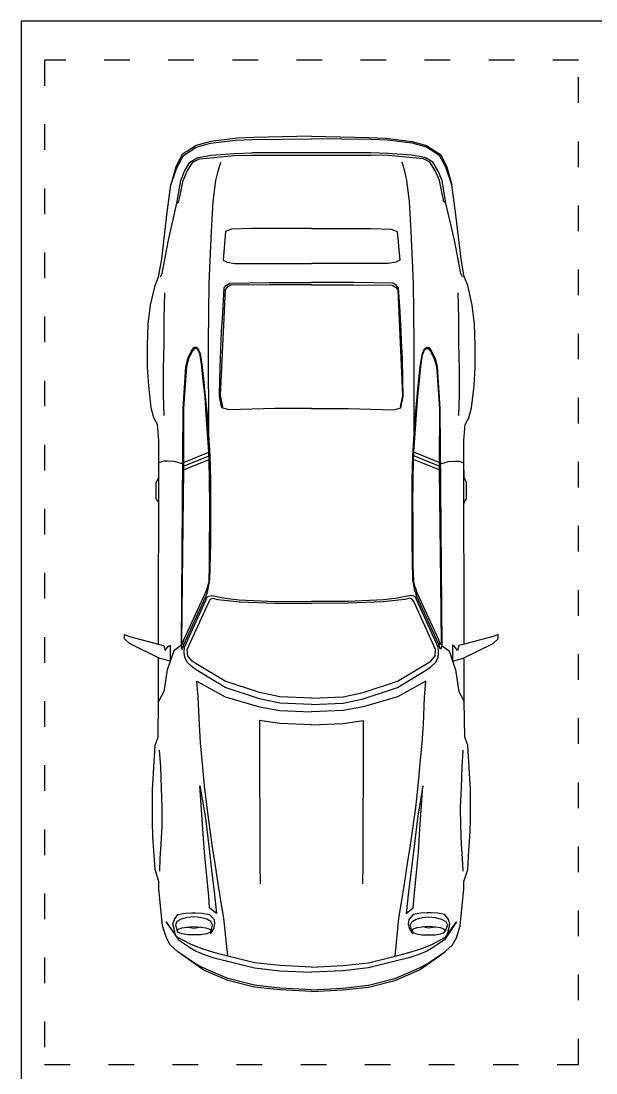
# Model space of a CAD drawing. Header units: millimetres. Extents: x 577 to 2337, y 236 to 943.
# Drawn here: x 801.662 to 804.354, y 706.754 to 711.677 of the extents above; entities that cross this region are included whole.
import ezdxf

# ---------------------------------------------------------------- set-up
doc = ezdxf.new("R2010")
doc.units = ezdxf.units.MM
doc.header["$LTSCALE"] = 0.01
doc.linetypes.add('ACAD_ISO03W100', pattern=[30, 12, -18])
doc.layers.add('06-Furn', color=4, linetype='Continuous')

# ---------------------------------------------------------------- blocks, each defined once
blk = doc.blocks.new('carrrrr')
at = {"layer": '06-Furn', "color": 234, "linetype": 'ByBlock'}
for p, q in [((871.0645, 653.9089), (871.0439, 653.9089)), ((871.0439, 653.9089), (871.0528, 653.8855)), ((871.0528, 653.8855), (871.0888, 653.75)), ((871.0852, 653.8855), (871.0645, 653.9089)), ((871.1563, 653.7431), (871.0852, 653.8855)), ((869.5028, 653.7876), (869.411, 653.767)), ((869.5918, 653.7993), (869.5028, 653.7876)), ((869.6896, 653.8022), (869.5918, 653.7993)), ((869.7932, 653.8022), (869.6896, 653.8022)), ((869.8793, 653.7965), (869.7932, 653.8022)), ((869.9828, 653.7844), (869.8793, 653.7965)), ((870.0301, 653.7727), (869.9828, 653.7844)), ((871.6925, 653.7747), (871.5623, 653.7666)), ((871.7698, 653.7795), (871.6925, 653.7747)), ((871.8527, 653.7795), (871.7698, 653.7795)), ((871.921, 653.7795), (871.8527, 653.7795)), ((871.9918, 653.7767), (871.921, 653.7795)), ((872.054, 653.7719), (871.9918, 653.7767)), ((869.2865, 653.7355), (869.079, 653.7112)), ((869.3548, 653.7338), (869.1987, 653.7043)), ((869.3694, 653.75), (869.2865, 653.7355)), ((869.3694, 653.7419), (869.3548, 653.7338)), ((869.411, 653.767), (869.3694, 653.75)), ((869.5647, 653.7247), (869.4446, 653.7215)), ((869.6844, 653.7247), (869.5647, 653.7247)), ((869.8, 653.728), (869.6844, 653.7247)), ((869.9214, 653.728), (869.8, 653.728)), ((870.0192, 653.7247), (869.9214, 653.728)), ((870.0601, 653.7549), (870.0301, 653.7727)), ((870.1361, 653.7492), (870.0601, 653.7549)), ((870.2408, 653.7488), (870.1361, 653.7492)), ((870.2319, 653.7266), (870.2408, 653.7488)), ((870.2319, 653.7084), (870.2319, 653.7266)), ((871.0888, 653.7504), (870.2408, 653.7488)), ((870.3087, 653.7496), (870.2764, 653.7496)), ((870.3326, 653.7613), (870.3087, 653.7496)), ((870.4094, 653.7613), (870.3326, 653.7613)), ((870.4244, 653.7496), (870.4094, 653.7613)), ((870.4305, 653.7496), (870.4244, 653.7496)), ((871.0888, 653.75), (871.0949, 653.7253)), ((871.0949, 653.7253), (871.1179, 653.7193)), ((871.3577, 653.7504), (871.1527, 653.7508)), ((871.1681, 653.6958), (871.1563, 653.7431)), ((871.2097, 653.7096), (871.3104, 653.7253)), ((871.3104, 653.7253), (871.3577, 653.7504)), ((871.5235, 653.7528), (871.3577, 653.7504)), ((871.5623, 653.7666), (871.5235, 653.7528)), ((871.663, 653.7403), (871.585, 653.746)), ((871.7621, 653.7375), (871.663, 653.7403)), ((871.8527, 653.7334), (871.7621, 653.7375)), ((871.9388, 653.7342), (871.8527, 653.7334)), ((872.0245, 653.7383), (871.9388, 653.7342)), ((872.0929, 653.7423), (872.0245, 653.7383)), ((872.143, 653.7666), (872.054, 653.7719)), ((872.1519, 653.7452), (872.0929, 653.7423)), ((872.1992, 653.7492), (872.143, 653.7666)), ((872.2348, 653.7492), (872.1992, 653.7492)), ((872.4067, 653.7314), (872.2348, 653.7492)), ((872.4633, 653.7136), (872.4067, 653.7314)), ((868.8552, 653.6694), (868.9399, 653.6926)), ((868.9399, 653.6926), (868.857, 653.6639)), ((869.079, 653.7112), (868.9399, 653.6926)), ((869.1987, 653.7043), (869.0257, 653.6651)), ((870.2347, 653.6752), (870.2319, 653.7084)), ((870.2436, 653.6453), (870.2347, 653.6752)), ((871.1005, 653.7051), (871.094, 653.6958)), ((871.094, 653.6958), (871.1681, 653.6958)), ((871.0969, 653.6477), (871.1207, 653.6797)), ((871.1179, 653.7193), (871.1005, 653.7051)), ((871.1207, 653.6797), (871.2097, 653.7096)), ((872.378, 653.6764), (872.3545, 653.6602)), ((872.3978, 653.6837), (872.378, 653.6764)), ((872.46, 653.6631), (872.3885, 653.7148)), ((872.3885, 653.7148), (872.4722, 653.6578)), ((872.4216, 653.678), (872.3978, 653.6837)), ((872.4455, 653.672), (872.4216, 653.678)), ((872.4956, 653.6958), (872.4633, 653.7136)), ((872.5284, 653.6602), (872.4956, 653.6958)), ((868.7543, 653.5741), (868.7976, 653.6396)), ((868.8012, 653.634), (868.7632, 653.5741)), ((868.7976, 653.6396), (868.8552, 653.6694)), ((868.857, 653.6639), (868.8012, 653.634)), ((868.8748, 653.6287), (868.8332, 653.6036)), ((868.9189, 653.6469), (868.8748, 653.6287)), ((868.9189, 653.6348), (868.8748, 653.6166)), ((869.0257, 653.6651), (868.9189, 653.6469)), ((869.0168, 653.655), (868.9189, 653.6348)), ((869.0257, 653.6651), (869.0168, 653.655)), ((869.7899, 653.6202), (869.9856, 653.634)), ((869.7903, 653.6238), (869.9856, 653.6368)), ((869.9856, 653.6368), (871.0969, 653.6453)), ((869.9856, 653.634), (870.2436, 653.6336)), ((870.2384, 653.6336), (870.1907, 653.5151)), ((870.2558, 653.6336), (870.2077, 653.5143)), ((870.2732, 653.6336), (870.225, 653.5135)), ((870.2436, 653.6336), (870.2436, 653.6453)), ((870.2436, 653.6336), (870.2732, 653.6336)), ((870.2732, 653.6336), (870.6638, 653.638)), ((870.6638, 653.638), (871.0839, 653.6424)), ((871.0694, 653.6315), (870.8486, 653.5308)), ((871.0904, 653.6315), (870.8696, 653.5308)), ((871.1029, 653.6291), (870.8797, 653.5276)), ((871.0928, 653.6392), (871.0694, 653.6315)), ((871.0839, 653.6424), (871.0928, 653.6392)), ((871.1135, 653.6392), (871.0904, 653.6315)), ((871.0969, 653.6453), (871.1135, 653.6392)), ((871.1284, 653.6299), (871.1029, 653.6291)), ((871.1519, 653.6279), (871.1284, 653.6299)), ((871.1741, 653.6158), (871.1519, 653.6279)), ((872.3545, 653.6602), (872.3484, 653.6247)), ((872.3678, 653.6141), (872.3759, 653.6441)), ((872.3759, 653.6441), (872.3877, 653.6647)), ((872.3877, 653.6647), (872.4026, 653.6716)), ((872.4026, 653.6716), (872.4305, 653.6631)), ((872.4172, 653.6396), (872.4131, 653.6162)), ((872.4236, 653.657), (872.4172, 653.6396)), ((872.4305, 653.6631), (872.4236, 653.657)), ((872.4382, 653.657), (872.4305, 653.6631)), ((872.4443, 653.6396), (872.4382, 653.657)), ((872.4487, 653.6137), (872.4443, 653.6396)), ((872.4928, 653.6012), (872.46, 653.6631)), ((872.4722, 653.6578), (872.5106, 653.6012)), ((872.5846, 653.5773), (872.5284, 653.6602)), ((872.564, 653.6125), (872.5284, 653.6602)), ((868.8332, 653.6036), (868.8109, 653.5668)), ((868.8332, 653.5899), (868.8182, 653.5596)), ((868.8748, 653.6166), (868.8332, 653.5899)), ((869.6985, 653.5733), (869.6998, 653.5854)), ((869.6998, 653.5854), (869.7119, 653.5947)), ((869.705, 653.5729), (869.7054, 653.5826)), ((869.7054, 653.5826), (869.7159, 653.5915)), ((869.7119, 653.5947), (869.7523, 653.6145)), ((869.7159, 653.5915), (869.7539, 653.6101)), ((869.7523, 653.6145), (869.7903, 653.6238)), ((869.7539, 653.6101), (869.7899, 653.6202)), ((871.1139, 653.6162), (870.8919, 653.5155)), ((871.1442, 653.6141), (871.1139, 653.6162)), ((871.1681, 653.5935), (871.1442, 653.6141)), ((871.181, 653.5741), (871.1681, 653.5935)), ((871.1955, 653.5935), (871.1741, 653.6158)), ((871.2097, 653.5741), (871.1955, 653.5935)), ((872.3484, 653.6247), (872.3472, 653.5951)), ((872.3472, 653.5951), (872.3472, 653.5773)), ((872.3472, 653.5773), (872.3484, 653.5474)), ((872.365, 653.5846), (872.3678, 653.6141)), ((872.3678, 653.5551), (872.365, 653.5846)), ((872.4131, 653.6162), (872.4111, 653.583)), ((872.4111, 653.583), (872.4139, 653.5527)), ((872.418, 653.583), (872.4127, 653.5531)), ((872.4139, 653.6137), (872.418, 653.583)), ((872.4499, 653.583), (872.4487, 653.6137)), ((872.4487, 653.5527), (872.4499, 653.583)), ((872.5045, 653.5749), (872.4928, 653.6012)), ((872.5106, 653.6012), (872.5256, 653.5749)), ((872.6129, 653.5418), (872.564, 653.6125)), ((872.604, 653.5418), (872.5846, 653.5773)), ((868.7357, 653.507), (868.7543, 653.5741)), ((868.7632, 653.5741), (868.7446, 653.507)), ((868.8109, 653.5668), (868.7996, 653.5042)), ((868.8182, 653.5596), (868.8013, 653.3945)), ((869.7066, 653.5652), (869.6985, 653.5733)), ((869.7111, 653.5652), (869.705, 653.5729)), ((869.7279, 653.5546), (869.7066, 653.5652)), ((869.7365, 653.5559), (869.7111, 653.5652)), ((869.7784, 653.5461), (869.7279, 653.5546)), ((869.7895, 653.5474), (869.7365, 653.5559)), ((869.8634, 653.5363), (869.7784, 653.5461)), ((869.8712, 653.5393), (869.7895, 653.5474)), ((869.9301, 653.5306), (869.8634, 653.5363)), ((869.9294, 653.5329), (869.8712, 653.5393)), ((870.0156, 653.5268), (869.9294, 653.5329)), ((870.0156, 653.5219), (869.9301, 653.5306)), ((870.8486, 653.5308), (870.8336, 653.5252)), ((870.8696, 653.5308), (870.8547, 653.5252)), ((870.8797, 653.5276), (870.8664, 653.5207)), ((871.2619, 653.4382), (871.181, 653.5741)), ((871.2918, 653.4382), (871.2097, 653.5741)), ((871.3363, 653.5652), (871.2615, 653.5713)), ((871.2615, 653.5713), (871.3351, 653.4382)), ((871.4645, 653.5596), (871.3363, 653.5652)), ((871.5506, 653.5535), (871.4645, 653.5596)), ((871.648, 653.5446), (871.5506, 653.5535)), ((871.752, 653.5349), (871.648, 653.5446)), ((871.752, 653.5567), (871.9032, 653.5312)), ((871.9538, 653.5434), (871.752, 653.5567)), ((871.8527, 653.5232), (871.752, 653.5349)), ((871.9032, 653.5312), (872.048, 653.5143)), ((872.0637, 653.5357), (871.9538, 653.5434)), ((872.1737, 653.5252), (872.0637, 653.5357)), ((872.3484, 653.5474), (872.3545, 653.5118)), ((872.3759, 653.5252), (872.3678, 653.5551)), ((872.4139, 653.5527), (872.4168, 653.5284)), ((872.4168, 653.5284), (872.4232, 653.5106)), ((872.4443, 653.5264), (872.4487, 653.5527)), ((872.5167, 653.5422), (872.5045, 653.5749)), ((872.5328, 653.4916), (872.5167, 653.5422)), ((872.5256, 653.5749), (872.5401, 653.5422)), ((872.5401, 653.5422), (872.5563, 653.4916)), ((872.6262, 653.4912), (872.604, 653.5418)), ((872.6351, 653.4912), (872.6129, 653.5418)), ((868.7203, 653.3812), (868.7357, 653.507)), ((868.7446, 653.507), (868.7301, 653.3901)), ((868.7996, 653.5042), (868.7923, 653.3934)), ((868.9189, 653.4819), (868.8748, 653.4718)), ((869.0168, 653.4944), (868.9189, 653.4819)), ((869.1583, 653.5025), (869.0168, 653.4944)), ((869.2913, 653.5086), (869.1583, 653.5025)), ((869.4021, 653.5135), (869.2913, 653.5086)), ((869.5323, 653.5151), (869.4021, 653.5135)), ((869.6836, 653.5167), (869.5323, 653.5151)), ((870.1074, 653.5159), (869.6836, 653.5167)), ((870.1903, 653.5151), (870.0156, 653.5268)), ((870.1074, 653.5159), (870.0156, 653.5219)), ((870.2056, 653.5092), (870.1074, 653.5159)), ((870.225, 653.5135), (870.1903, 653.5151)), ((870.3189, 653.5062), (870.2056, 653.5092)), ((870.4301, 653.5102), (870.225, 653.5135)), ((870.4305, 653.5062), (870.3189, 653.5062)), ((870.5093, 653.511), (870.4301, 653.5102)), ((870.6169, 653.5062), (870.4305, 653.5062)), ((870.6173, 653.5114), (870.5093, 653.511)), ((870.7871, 653.5102), (870.6169, 653.5062)), ((870.7192, 653.5114), (870.6173, 653.5114)), ((870.7956, 653.5139), (870.7192, 653.5114)), ((870.8385, 653.5195), (870.7871, 653.5102)), ((870.8175, 653.5195), (870.7956, 653.5139)), ((870.8336, 653.5252), (870.8175, 653.5195)), ((870.8547, 653.5252), (870.8385, 653.5195)), ((870.8664, 653.5207), (870.8607, 653.5033)), ((870.8607, 653.5033), (870.8664, 653.4754)), ((870.8785, 653.5074), (870.8733, 653.4965)), ((870.8733, 653.4965), (870.8801, 653.4722)), ((870.8919, 653.5155), (870.8785, 653.5074)), ((872.0298, 653.4993), (871.8527, 653.5232)), ((872.1155, 653.4851), (872.0298, 653.4993)), ((872.048, 653.5143), (872.1462, 653.5025)), ((872.2109, 653.471), (872.1155, 653.4851)), ((872.1462, 653.5025), (872.2477, 653.4896)), ((872.27, 653.5159), (872.1737, 653.5252)), ((872.2477, 653.4896), (872.3492, 653.4791)), ((872.3226, 653.5114), (872.27, 653.5159)), ((872.3492, 653.4791), (872.3226, 653.5114)), ((872.3545, 653.5118), (872.378, 653.4908)), ((872.3877, 653.5062), (872.3759, 653.5252)), ((872.378, 653.4908), (872.3978, 653.4884)), ((872.4026, 653.4985), (872.3877, 653.5062)), ((872.3978, 653.4884), (872.4216, 653.494)), ((872.4115, 653.5001), (872.4026, 653.4985)), ((872.4305, 653.505), (872.4115, 653.5001)), ((872.4216, 653.494), (872.4455, 653.509)), ((872.4232, 653.5106), (872.4305, 653.505)), ((872.4305, 653.505), (872.4382, 653.5102)), ((872.4382, 653.5102), (872.4443, 653.5264)), ((872.549, 653.4265), (872.5328, 653.4916)), ((872.5563, 653.4916), (872.5729, 653.4265)), ((872.6541, 653.4261), (872.6262, 653.4912)), ((872.663, 653.4261), (872.6351, 653.4912)), ((868.8748, 653.4718), (868.8332, 653.4597)), ((869.1466, 653.4083), (869.1579, 653.437)), ((869.1579, 653.437), (869.2917, 653.4488)), ((869.2917, 653.4488), (869.3006, 653.4297)), ((869.3006, 653.4297), (869.3067, 653.3938)), ((869.4086, 653.4322), (869.3989, 653.4164)), ((869.4211, 653.4427), (869.4086, 653.4322)), ((869.4094, 653.4132), (869.4187, 653.4293)), ((869.4187, 653.4293), (869.4312, 653.4395)), ((869.5085, 653.4483), (869.4211, 653.4427)), ((869.4312, 653.4395), (869.9258, 653.4621)), ((869.5627, 653.4516), (869.5085, 653.4483)), ((869.6237, 653.4552), (869.5627, 653.4516)), ((869.671, 653.4568), (869.6237, 653.4552)), ((869.7527, 653.4609), (869.671, 653.4568)), ((869.8449, 653.4637), (869.7527, 653.4609)), ((869.9298, 653.4653), (869.8449, 653.4637)), ((869.9258, 653.4621), (869.9788, 653.4512)), ((869.9828, 653.4544), (869.9298, 653.4653)), ((869.9917, 653.4204), (869.9828, 653.4544)), ((870.8664, 653.4754), (870.8737, 653.4382)), ((870.8737, 653.4382), (870.8813, 653.3727)), ((870.8801, 653.4722), (870.8906, 653.3707)), ((871.3152, 653.2781), (871.2619, 653.4382)), ((871.3452, 653.2781), (871.2918, 653.4382)), ((871.3351, 653.4382), (871.3824, 653.2781)), ((872.2987, 653.4572), (872.2109, 653.471)), ((872.3719, 653.4451), (872.2987, 653.4572)), ((872.549, 653.4265), (872.3719, 653.4451)), ((868.7171, 653.304), (868.7203, 653.3812)), ((868.7301, 653.3901), (868.7268, 653.3129)), ((868.7923, 653.3934), (868.7895, 653.3137)), ((868.8013, 653.3945), (868.8003, 653.3145)), ((869.1433, 653.3133), (869.1466, 653.4083)), ((869.3067, 653.3938), (869.3075, 653.2332)), ((869.3989, 653.4164), (869.3957, 653.2332)), ((869.4074, 653.2304), (869.4094, 653.4132)), ((869.9861, 653.2069), (869.9917, 653.4204)), ((872.5801, 653.302), (872.549, 653.4265)), ((872.5729, 653.4265), (872.604, 653.302)), ((872.6853, 653.3016), (872.6541, 653.4261)), ((872.6942, 653.3016), (872.663, 653.4261)), ((870.8813, 653.3727), (870.8898, 653.2065)), ((870.8906, 653.3707), (870.8971, 653.2065)), ((868.7119, 653.0355), (868.7171, 653.304)), ((868.7268, 653.3129), (868.7236, 653.0351)), ((868.7895, 653.3137), (868.7895, 652.7565)), ((868.8003, 652.7557), (868.8003, 653.3145)), ((869.1433, 653.0351), (869.1433, 653.3133)), ((872.5935, 653.1835), (872.5801, 653.302)), ((872.604, 653.302), (872.6173, 653.1835)), ((872.6986, 653.1831), (872.6853, 653.3016)), ((872.7075, 653.1831), (872.6942, 653.3016)), ((869.3075, 653.2332), (869.3075, 653.0351)), ((869.3957, 653.2332), (869.3957, 653.0351)), ((871.3359, 653.1831), (871.3152, 653.2781)), ((871.3658, 653.1831), (871.3452, 653.2781)), ((871.3824, 653.2781), (871.4002, 653.1831)), ((871.4608, 653.1831), (871.4463, 653.2781)), ((871.4463, 653.2781), (871.5004, 653.2777)), ((871.5004, 653.2777), (872.1155, 653.2757)), ((872.1155, 653.2757), (872.2109, 653.2745)), ((869.4074, 653.0347), (869.4074, 653.2304)), ((869.9856, 653.0347), (869.9861, 653.2069)), ((870.8898, 653.2065), (870.889, 653.0351)), ((870.8971, 653.2065), (870.8983, 653.0351)), ((871.3419, 653.0351), (871.3359, 653.1831)), ((871.3719, 653.0351), (871.3658, 653.1831)), ((871.4002, 653.1831), (871.4062, 653.0351)), ((871.4669, 653.0351), (871.4608, 653.1831)), ((872.6008, 653.0351), (872.5935, 653.1835)), ((872.6173, 653.1835), (872.6246, 653.0351)), ((872.7063, 653.0351), (872.6986, 653.1831)), ((872.7148, 653.0351), (872.7075, 653.1831)), ((868.7268, 652.7573), (868.7236, 653.0351)), ((869.1433, 653.0351), (869.1433, 652.7569)), ((869.3075, 652.8369), (869.3075, 653.0351)), ((869.3957, 652.8369), (869.3957, 653.0351)), ((869.4074, 653.0355), (869.4074, 652.8398)), ((869.9856, 653.0355), (869.9861, 652.8632)), ((870.8898, 652.8636), (870.889, 653.0351)), ((870.8971, 652.8636), (870.8983, 653.0351)), ((871.3419, 653.0351), (871.3359, 652.8871)), ((871.3719, 653.0351), (871.3658, 652.8871)), ((871.4002, 652.8871), (871.4062, 653.0351)), ((871.4669, 653.0351), (871.4608, 652.8871)), ((872.6008, 653.0351), (872.5935, 652.8867)), ((872.6173, 652.8867), (872.6246, 653.0351)), ((872.7063, 653.0351), (872.6986, 652.8871)), ((872.7148, 653.0351), (872.7075, 652.8871)), ((872.7148, 653.0351), (872.7148, 653.0351)), ((868.7119, 653.0347), (868.7171, 652.7662)), ((869.4074, 652.8398), (869.4094, 652.657)), ((869.9861, 652.8632), (869.9917, 652.6497)), ((870.8813, 652.6974), (870.8898, 652.8636)), ((870.8906, 652.6994), (870.8971, 652.8636)), ((871.3359, 652.8871), (871.3152, 652.792)), ((871.3658, 652.8871), (871.3452, 652.792)), ((871.3824, 652.792), (871.4002, 652.8871)), ((871.4608, 652.8871), (871.4463, 652.792)), ((872.5935, 652.8867), (872.5801, 652.7682)), ((872.604, 652.7682), (872.6173, 652.8867)), ((872.6986, 652.8871), (872.6853, 652.7686)), ((872.7075, 652.8871), (872.6942, 652.7686)), ((869.3067, 652.6764), (869.3075, 652.8369)), ((869.3989, 652.6537), (869.3957, 652.8369)), ((871.3152, 652.792), (871.2619, 652.6319)), ((871.3452, 652.792), (871.2918, 652.6319)), ((871.3351, 652.6319), (871.3824, 652.792)), ((871.4463, 652.792), (871.5004, 652.7924)), ((871.5004, 652.7924), (872.1155, 652.7945)), ((872.1155, 652.7945), (872.2109, 652.7957)), ((868.7171, 652.7662), (868.7203, 652.6889)), ((868.7301, 652.68), (868.7268, 652.7573)), ((868.7923, 652.6768), (868.7895, 652.7565)), ((868.8013, 652.6756), (868.8003, 652.7557)), ((869.1433, 652.7569), (869.1466, 652.6618)), ((872.5801, 652.7682), (872.549, 652.6436)), ((872.5729, 652.6436), (872.604, 652.7682)), ((872.6853, 652.7686), (872.6541, 652.644)), ((872.6942, 652.7686), (872.663, 652.644)), ((870.8737, 652.6319), (870.8813, 652.6974)), ((870.8801, 652.5979), (870.8906, 652.6994)), ((868.7203, 652.6889), (868.7357, 652.5632)), ((868.7446, 652.5632), (868.7301, 652.68)), ((868.7996, 652.566), (868.7923, 652.6768)), ((868.8182, 652.5106), (868.8013, 652.6756)), ((869.1466, 652.6618), (869.1579, 652.6331)), ((869.3006, 652.6404), (869.3067, 652.6764)), ((869.4086, 652.638), (869.3989, 652.6537)), ((869.4094, 652.657), (869.4187, 652.6408)), ((869.9917, 652.6497), (869.9828, 652.6157)), ((872.549, 652.6436), (872.3719, 652.625)), ((872.549, 652.6436), (872.5328, 652.5785)), ((872.5563, 652.5785), (872.5729, 652.6436)), ((872.6541, 652.644), (872.6262, 652.5789)), ((872.663, 652.644), (872.6351, 652.5789)), ((868.8748, 652.5983), (868.8332, 652.6105)), ((868.9189, 652.5882), (868.8748, 652.5983)), ((869.1579, 652.6331), (869.2917, 652.6214)), ((869.2917, 652.6214), (869.3006, 652.6404)), ((869.4211, 652.6275), (869.4086, 652.638)), ((869.4187, 652.6408), (869.4312, 652.6307)), ((869.5085, 652.6218), (869.4211, 652.6275)), ((869.4312, 652.6307), (869.9258, 652.608)), ((869.5627, 652.6186), (869.5085, 652.6218)), ((869.6237, 652.6149), (869.5627, 652.6186)), ((869.671, 652.6133), (869.6237, 652.6149)), ((869.7527, 652.6093), (869.671, 652.6133)), ((869.8449, 652.6064), (869.7527, 652.6093)), ((869.9298, 652.6048), (869.8449, 652.6064)), ((869.9258, 652.608), (869.9788, 652.619)), ((869.9828, 652.6157), (869.9298, 652.6048)), ((870.8607, 652.5668), (870.8664, 652.5947)), ((870.8664, 652.5947), (870.8737, 652.6319)), ((870.8733, 652.5737), (870.8801, 652.5979)), ((871.2619, 652.6319), (871.181, 652.496)), ((871.2918, 652.6319), (871.2097, 652.496)), ((871.2615, 652.4989), (871.3351, 652.6319)), ((872.2109, 652.5992), (872.1155, 652.585)), ((872.2987, 652.6129), (872.2109, 652.5992)), ((872.3719, 652.625), (872.2987, 652.6129)), ((868.7357, 652.5632), (868.7543, 652.496)), ((868.7632, 652.496), (868.7446, 652.5632)), ((868.8109, 652.5033), (868.7996, 652.566)), ((869.0168, 652.5757), (868.9189, 652.5882)), ((869.1583, 652.5676), (869.0168, 652.5757)), ((869.2913, 652.5615), (869.1583, 652.5676)), ((869.4021, 652.5567), (869.2913, 652.5615)), ((869.5323, 652.5551), (869.4021, 652.5567)), ((869.6836, 652.5535), (869.5323, 652.5551)), ((870.1074, 652.5543), (869.6836, 652.5535)), ((870.0156, 652.5433), (869.9294, 652.5373)), ((870.0156, 652.5482), (869.9301, 652.5395)), ((870.1903, 652.5551), (870.0156, 652.5433)), ((870.1074, 652.5543), (870.0156, 652.5482)), ((870.2056, 652.5609), (870.1074, 652.5543)), ((870.225, 652.5567), (870.1903, 652.5551)), ((870.2384, 652.4366), (870.1907, 652.5551)), ((870.3189, 652.564), (870.2056, 652.5609)), ((870.2558, 652.4366), (870.2077, 652.5559)), ((870.4301, 652.5599), (870.225, 652.5567)), ((870.2732, 652.4366), (870.225, 652.5567)), ((870.4305, 652.564), (870.3189, 652.564)), ((870.5093, 652.5591), (870.4301, 652.5599)), ((870.6169, 652.564), (870.4305, 652.564)), ((870.6173, 652.5587), (870.5093, 652.5591)), ((870.7871, 652.5599), (870.6169, 652.564)), ((870.7192, 652.5587), (870.6173, 652.5587)), ((870.7956, 652.5563), (870.7192, 652.5587)), ((870.8385, 652.5506), (870.7871, 652.5599)), ((870.8175, 652.5506), (870.7956, 652.5563)), ((870.8336, 652.545), (870.8175, 652.5506)), ((870.8486, 652.5393), (870.8336, 652.545)), ((870.8547, 652.545), (870.8385, 652.5506)), ((870.8696, 652.5393), (870.8547, 652.545)), ((870.8664, 652.5494), (870.8607, 652.5668)), ((870.8797, 652.5425), (870.8664, 652.5494)), ((870.8785, 652.5628), (870.8733, 652.5737)), ((870.8919, 652.5547), (870.8785, 652.5628)), ((871.1139, 652.454), (870.8919, 652.5547)), ((871.8527, 652.547), (871.752, 652.5353)), ((872.0298, 652.5708), (871.8527, 652.547)), ((871.9032, 652.5389), (872.048, 652.5559)), ((872.1155, 652.585), (872.0298, 652.5708)), ((872.048, 652.5559), (872.1462, 652.5676)), ((872.1737, 652.545), (872.0637, 652.5345)), ((872.1462, 652.5676), (872.2477, 652.5806)), ((872.27, 652.5543), (872.1737, 652.545)), ((872.2477, 652.5806), (872.3492, 652.5911)), ((872.3226, 652.5587), (872.27, 652.5543)), ((872.3492, 652.5911), (872.3226, 652.5587)), ((872.3484, 652.5227), (872.3545, 652.5583)), ((872.3545, 652.5583), (872.378, 652.5793)), ((872.3759, 652.545), (872.3678, 652.515)), ((872.3877, 652.564), (872.3759, 652.545)), ((872.378, 652.5793), (872.3978, 652.5818)), ((872.4026, 652.5717), (872.3877, 652.564)), ((872.3978, 652.5818), (872.4216, 652.5761)), ((872.4115, 652.57), (872.4026, 652.5717)), ((872.4305, 652.5652), (872.4115, 652.57)), ((872.4168, 652.5417), (872.4232, 652.5595)), ((872.4216, 652.5761), (872.4455, 652.5611)), ((872.4232, 652.5595), (872.4305, 652.5652)), ((872.4305, 652.5652), (872.4382, 652.5599)), ((872.4382, 652.5599), (872.4443, 652.5438)), ((872.4443, 652.5438), (872.4487, 652.5175)), ((872.5328, 652.5785), (872.5167, 652.528)), ((872.5401, 652.528), (872.5563, 652.5785)), ((872.6262, 652.5789), (872.604, 652.5284)), ((872.6351, 652.5789), (872.6129, 652.5284)), ((868.7543, 652.496), (868.7976, 652.4305)), ((868.8012, 652.4362), (868.7632, 652.496)), ((868.8332, 652.4665), (868.8109, 652.5033)), ((868.8332, 652.4803), (868.8182, 652.5106)), ((869.7066, 652.5049), (869.6985, 652.4968)), ((869.6985, 652.4968), (869.6998, 652.4847)), ((869.7111, 652.5049), (869.705, 652.4972)), ((869.705, 652.4972), (869.7054, 652.4875)), ((869.7279, 652.5155), (869.7066, 652.5049)), ((869.7365, 652.5142), (869.7111, 652.5049)), ((869.7784, 652.5241), (869.7279, 652.5155)), ((869.7895, 652.5227), (869.7365, 652.5142)), ((869.8634, 652.5338), (869.7784, 652.5241)), ((869.8712, 652.5308), (869.7895, 652.5227)), ((869.9301, 652.5395), (869.8634, 652.5338)), ((869.9294, 652.5373), (869.8712, 652.5308)), ((871.0694, 652.4386), (870.8486, 652.5393)), ((871.0904, 652.4386), (870.8696, 652.5393)), ((871.1029, 652.441), (870.8797, 652.5425)), ((871.181, 652.496), (871.1681, 652.4766)), ((871.2097, 652.496), (871.1955, 652.4766)), ((871.3363, 652.5049), (871.2615, 652.4989)), ((871.4645, 652.5106), (871.3363, 652.5049)), ((871.5506, 652.5167), (871.4645, 652.5106)), ((871.648, 652.5256), (871.5506, 652.5167)), ((871.752, 652.5353), (871.648, 652.5256)), ((871.752, 652.5134), (871.9032, 652.5389)), ((871.9538, 652.5268), (871.752, 652.5134)), ((872.0637, 652.5345), (871.9538, 652.5268)), ((872.3472, 652.4928), (872.3484, 652.5227)), ((872.3678, 652.515), (872.365, 652.4855)), ((872.4111, 652.4871), (872.4139, 652.5175)), ((872.418, 652.4871), (872.4127, 652.5171)), ((872.4139, 652.5175), (872.4168, 652.5417)), ((872.4487, 652.5175), (872.4499, 652.4871)), ((872.5045, 652.4952), (872.4928, 652.4689)), ((872.5167, 652.528), (872.5045, 652.4952)), ((872.5106, 652.4689), (872.5256, 652.4952)), ((872.5256, 652.4952), (872.5401, 652.528)), ((872.6129, 652.5284), (872.564, 652.4576)), ((872.604, 652.5284), (872.5846, 652.4928)), ((868.8748, 652.4536), (868.8332, 652.4803)), ((868.8748, 652.4414), (868.8332, 652.4665)), ((868.9189, 652.4354), (868.8748, 652.4536)), ((869.6998, 652.4847), (869.7119, 652.4754)), ((869.7054, 652.4875), (869.7159, 652.4786)), ((869.7119, 652.4754), (869.7523, 652.4556)), ((869.7159, 652.4786), (869.7539, 652.46)), ((869.7523, 652.4556), (869.7903, 652.4463)), ((869.7539, 652.46), (869.7899, 652.4499)), ((869.7899, 652.4499), (869.9856, 652.4362)), ((869.7903, 652.4463), (869.9856, 652.4334)), ((871.1442, 652.456), (871.1139, 652.454)), ((871.1681, 652.4766), (871.1442, 652.456)), ((871.1741, 652.4544), (871.1519, 652.4423)), ((871.1955, 652.4766), (871.1741, 652.4544)), ((872.3472, 652.475), (872.3472, 652.4928)), ((872.3484, 652.4455), (872.3472, 652.475)), ((872.3545, 652.4099), (872.3484, 652.4455)), ((872.365, 652.4855), (872.3678, 652.456)), ((872.3678, 652.456), (872.3759, 652.4261)), ((872.4131, 652.454), (872.4111, 652.4871)), ((872.4172, 652.4305), (872.4131, 652.454)), ((872.4139, 652.4564), (872.418, 652.4871)), ((872.4487, 652.4564), (872.4443, 652.4305)), ((872.4499, 652.4871), (872.4487, 652.4564)), ((872.4928, 652.4689), (872.46, 652.4071)), ((872.4722, 652.4123), (872.5106, 652.4689)), ((872.5846, 652.4928), (872.5284, 652.4099)), ((872.564, 652.4576), (872.5284, 652.4099)), ((868.7976, 652.4305), (868.8552, 652.4007)), ((868.857, 652.4063), (868.8012, 652.4362)), ((868.8552, 652.4007), (868.9399, 652.3776)), ((868.9399, 652.3776), (868.857, 652.4063)), ((868.9189, 652.4232), (868.8748, 652.4414)), ((869.0168, 652.4152), (868.9189, 652.4354)), ((869.0257, 652.4051), (868.9189, 652.4232)), ((869.0257, 652.4051), (869.0168, 652.4152)), ((869.1987, 652.3658), (869.0257, 652.4051)), ((869.9856, 652.4362), (870.2436, 652.4366)), ((869.9856, 652.4334), (871.0969, 652.4249)), ((870.2347, 652.3949), (870.2319, 652.3618)), ((870.2436, 652.4249), (870.2347, 652.3949)), ((870.2436, 652.4366), (870.2732, 652.4366)), ((870.2436, 652.4366), (870.2436, 652.4249)), ((870.2732, 652.4366), (870.6638, 652.4321)), ((870.6638, 652.4321), (871.0839, 652.4277)), ((871.0928, 652.4309), (871.0694, 652.4386)), ((871.0839, 652.4277), (871.0928, 652.4309)), ((871.1135, 652.4309), (871.0904, 652.4386)), ((871.0969, 652.4249), (871.1135, 652.4309)), ((871.0969, 652.4224), (871.1207, 652.3905)), ((871.1284, 652.4402), (871.1029, 652.441)), ((871.1519, 652.4423), (871.1284, 652.4402)), ((872.378, 652.3937), (872.3545, 652.4099)), ((872.3759, 652.4261), (872.3877, 652.4055)), ((872.3877, 652.4055), (872.4026, 652.3986)), ((872.3885, 652.3553), (872.4722, 652.4123)), ((872.46, 652.4071), (872.3885, 652.3553)), ((872.4026, 652.3986), (872.4305, 652.4071)), ((872.4236, 652.4131), (872.4172, 652.4305)), ((872.4455, 652.3982), (872.4216, 652.3921)), ((872.4305, 652.4071), (872.4236, 652.4131)), ((872.4382, 652.4131), (872.4305, 652.4071)), ((872.4443, 652.4305), (872.4382, 652.4131)), ((872.5284, 652.4099), (872.4956, 652.3743)), ((869.079, 652.359), (868.9399, 652.3776)), ((869.2865, 652.3347), (869.079, 652.359)), ((869.3548, 652.3363), (869.1987, 652.3658)), ((869.5647, 652.3454), (869.4446, 652.3486)), ((870.2319, 652.3618), (870.2319, 652.3436)), ((871.1005, 652.3642), (871.094, 652.3735)), ((871.094, 652.3735), (871.1681, 652.3735)), ((871.0949, 652.344), (871.1179, 652.3501)), ((871.1179, 652.3501), (871.1005, 652.3642)), ((871.1207, 652.3905), (871.2097, 652.3606)), ((871.1681, 652.3735), (871.1563, 652.3262)), ((871.2097, 652.3606), (871.3104, 652.3448)), ((872.3978, 652.3864), (872.378, 652.3937)), ((872.4216, 652.3921), (872.3978, 652.3864)), ((872.4633, 652.3565), (872.4067, 652.3387)), ((872.4956, 652.3743), (872.4633, 652.3565)), ((869.3694, 652.3201), (869.2865, 652.3347)), ((869.3694, 652.3282), (869.3548, 652.3363)), ((869.411, 652.3031), (869.3694, 652.3201)), ((869.5028, 652.2825), (869.411, 652.3031)), ((869.6844, 652.3454), (869.5647, 652.3454)), ((869.8, 652.3422), (869.6844, 652.3454)), ((869.9214, 652.3422), (869.8, 652.3422)), ((870.0192, 652.3454), (869.9214, 652.3422)), ((870.0301, 652.2975), (869.9828, 652.2858)), ((870.0601, 652.3153), (870.0301, 652.2975)), ((870.1361, 652.3209), (870.0601, 652.3153)), ((870.2408, 652.3213), (870.1361, 652.3209)), ((870.2319, 652.3436), (870.2408, 652.3213)), ((871.0888, 652.3197), (870.2408, 652.3213)), ((870.3087, 652.3205), (870.2764, 652.3205)), ((870.3326, 652.3088), (870.3087, 652.3205)), ((870.4094, 652.3088), (870.3326, 652.3088)), ((870.4244, 652.3205), (870.4094, 652.3088)), ((870.4305, 652.3205), (870.4244, 652.3205)), ((871.0528, 652.1839), (871.0888, 652.3193)), ((871.1563, 652.3262), (871.0852, 652.1839)), ((871.0888, 652.3193), (871.0949, 652.344)), ((871.3577, 652.3197), (871.1527, 652.3193)), ((871.3104, 652.3448), (871.3577, 652.3197)), ((871.5235, 652.3173), (871.3577, 652.3197)), ((871.5623, 652.3036), (871.5235, 652.3173)), ((871.6925, 652.2955), (871.5623, 652.3036)), ((871.663, 652.3298), (871.585, 652.3242)), ((871.7621, 652.3327), (871.663, 652.3298)), ((871.8527, 652.3367), (871.7621, 652.3327)), ((871.9388, 652.3359), (871.8527, 652.3367)), ((872.0245, 652.3319), (871.9388, 652.3359)), ((872.054, 652.2983), (871.9918, 652.2934)), ((872.0929, 652.3278), (872.0245, 652.3319)), ((872.143, 652.3036), (872.054, 652.2983)), ((872.1519, 652.325), (872.0929, 652.3278)), ((872.1992, 652.3209), (872.143, 652.3036)), ((872.2348, 652.3209), (872.1992, 652.3209)), ((872.4067, 652.3387), (872.2348, 652.3209)), ((869.5918, 652.2708), (869.5028, 652.2825)), ((869.6896, 652.268), (869.5918, 652.2708)), ((869.7932, 652.268), (869.6896, 652.268)), ((869.8793, 652.2736), (869.7932, 652.268)), ((869.9828, 652.2858), (869.8793, 652.2736)), ((871.7698, 652.2906), (871.6925, 652.2955)), ((871.8527, 652.2906), (871.7698, 652.2906)), ((871.921, 652.2906), (871.8527, 652.2906)), ((871.9918, 652.2934), (871.921, 652.2906)), ((871.0439, 652.1604), (871.0528, 652.1839)), ((871.0645, 652.1604), (871.0439, 652.1604)), ((871.0852, 652.1839), (871.0645, 652.1604))]:
    blk.add_line(p, q, dxfattribs=at)

msp = doc.modelspace()

# ---------------------------------------------------------------- linework, layer by layer
at = {"layer": '06-Furn', "color": 5}
msp.add_lwpolyline([(801.6625, 711.677), (801.6625, 685.6205), (809.5617, 685.6205), (809.5617, 711.677)], close=True, dxfattribs=at)
at = {"layer": '06-Furn', "color": 5, "linetype": 'ACAD_ISO03W100'}
msp.add_lwpolyline([(804.2717, 706.7937), (804.2717, 711.4937), (801.7717, 711.4937), (801.7717, 706.7937)], close=True, dxfattribs=at)

# ---------------------------------------------------------------- block references
at = {"layer": '06-Furn', "color": 241, "rotation": 270.0000000000002}
msp.add_blockref('carrrrr', (149.9865, 1579.8495), dxfattribs=at)

doc.saveas('drawing.dxf')
